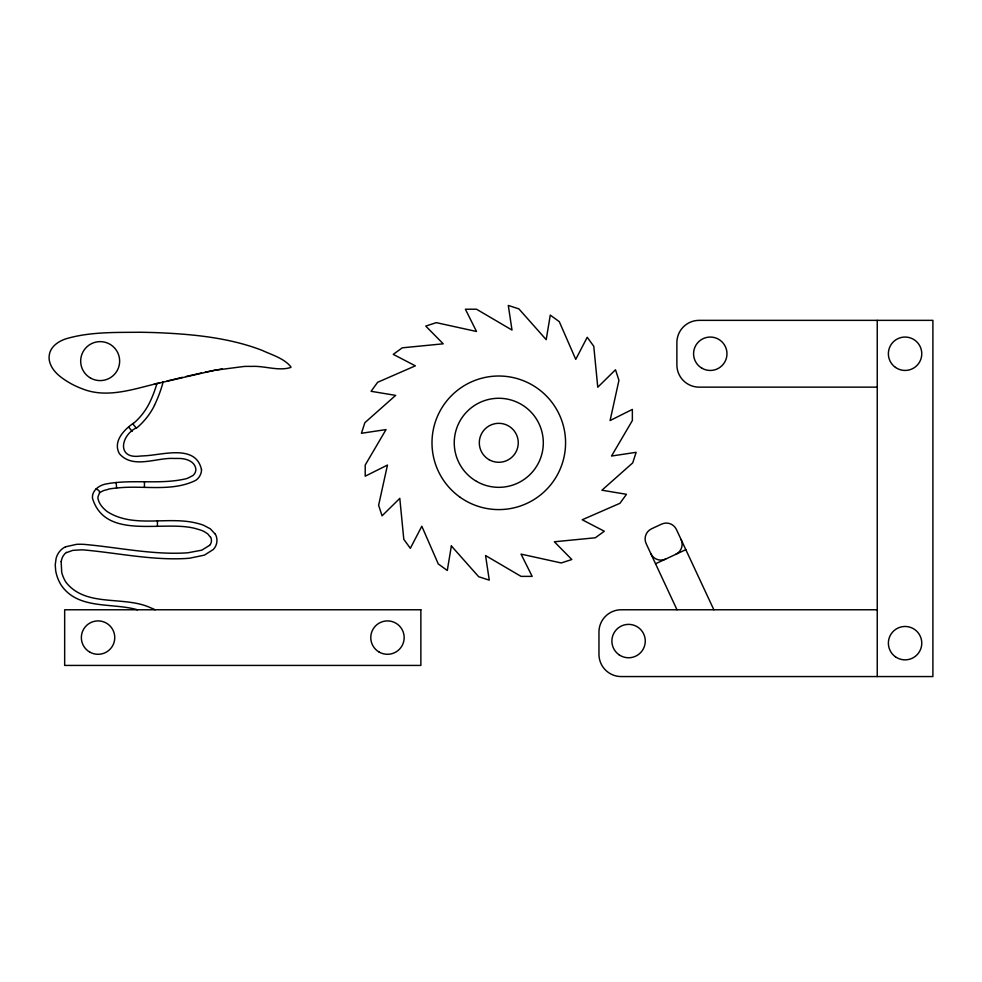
<?xml version="1.0" encoding="UTF-8"?>
<svg xmlns="http://www.w3.org/2000/svg" width="982" height="982" viewBox="0 0 982 982"><rect width="100%" height="100%" fill="white"/><g stroke="black" fill="none" stroke-linecap="round" stroke-linejoin="round"><path stroke-width="1.47" d="M61.13 561.446L61.706 572.31A34.395 34.395 0 0 0 65.892 582.154C85.974 607.944 124.235 595.178 151.167 608.03A49.677 49.677 0 0 1 155.168 609.761M154.444 405.259L155.058 404.032A133.896 133.896 0 0 0 163.159 381.961M209.522 545.378L201.789 550.165L188.102 552.743A116.588 116.588 0 0 1 184.665 552.989C150.909 554.683 117.668 547.318 84.194 544.384A72.963 72.963 0 0 0 76.571 544.335L65.585 546.802M133.27 423.328C123.818 429.87 112.697 441.605 119.374 453.647C133.012 469.629 156.948 457.17 174.44 458.484A69.992 69.992 0 0 1 178.442 458.459C185.561 458.299 195.246 461.159 195.872 469.506A7.77 7.77 0 0 1 192.595 475.742L187.464 478.295A35.254 35.254 0 0 1 185.721 478.835C159.808 484.801 132.852 479.069 106.793 483.831C99.673 484.912 91.792 490.104 92.468 498.193C105.725 542.064 165.933 518.729 197.738 529.224A39.562 39.562 0 0 1 202.022 530.599A26.809 26.809 0 0 1 204.096 531.52L207.718 533.852L210.553 537.35M201.433 469.408C195.725 443.827 162.214 455.12 144.268 455.82A92.75 92.75 0 0 1 140.254 456.053C116.465 459.416 120.565 435.186 136.829 427.612M66.604 552.571L72.901 550.35L81.432 549.846A85.716 85.716 0 0 1 83.912 549.945C117.57 552.952 151.032 560.28 184.997 558.549A118.454 118.454 0 0 0 189.735 558.181L204.44 555.125L213.364 549.441A13.048 13.048 0 0 0 215.168 533.803M655.559 563.778L685.817 549.662M154.26 384.22L214.15 370.349L244.113 366.458A121.964 121.964 0 0 1 251.576 366.409C264.514 365.635 278.618 371.454 290.881 367.415L290.905 366.826C283.823 358.16 271.891 354.932 262.022 350.328A198.033 198.033 0 0 0 251.073 346.462C221.588 337.096 190.52 334.162 159.747 332.775A669.086 669.086 0 0 0 140.033 332.26C115.667 332.493 90.675 331.744 67.022 338.495C58.711 340.901 49.701 346.781 49.161 356.27A16.841 16.841 0 0 0 49.321 360.48C51.641 371.797 62.308 378.757 71.686 384.048A84.305 84.305 0 0 0 81.678 388.565C107.173 399.134 134.485 388.651 159.71 382.87M162.46 382.182L163.257 381.986M167.001 381.065L182.406 377.333M186.285 376.413L201.543 372.964M205.213 372.166L222.141 368.901M108.008 489.22A69.759 69.759 0 0 1 116.612 488.054C142.881 484.912 171.543 492.436 195.934 480.247A13.343 13.343 0 0 0 201.568 469.408M877.245 387.141L699.147 387.141A22.267 22.267 0 0 1 676.88 364.887L676.88 342.62A22.267 22.267 0 0 1 699.147 320.353L932.9 320.353L932.9 676.561L621.225 676.561A22.267 22.267 0 0 1 598.959 654.294L598.959 632.027A22.267 22.267 0 0 1 621.225 609.773L877.245 609.773M137.419 609.773C112.144 602.408 77.995 610.067 61.166 585.1A39.575 39.575 0 0 1 55.679 570.689L55.238 564.785L56.121 558.365A20.561 20.561 0 0 1 57.361 554.99A17.234 17.234 0 0 1 65.573 546.765M95.978 488.95C103.748 491.933 96.138 494.953 98.298 499.777C99.599 504.625 103.257 508.467 107.087 511.512C134.362 529.175 169.358 515.071 199.162 523.848A46.314 46.314 0 0 1 203.397 525.174L210.381 528.856L214.997 533.901M132.742 423.758L136.277 428.066M128.654 427.047L132.165 431.368M713.853 609.773L676.414 529.482A11.133 11.133 0 0 0 661.623 524.106L651.532 528.807A11.133 11.133 0 0 0 646.144 543.598L677.003 609.773M116.121 482.481L116.612 488.017M877.245 320.353L877.245 676.561M157.427 520.718L157.427 526.278M144.44 481.757L144.44 487.33M665.649 559.077A11.133 11.133 0 0 1 650.845 553.688M681.115 539.572A11.133 11.133 0 0 1 675.726 554.364M156.924 383.52A121.007 121.007 0 0 1 149.559 402.78A64.763 64.763 0 0 1 133.392 423.475M154.542 405.308A70.385 70.385 0 0 1 136.952 427.747M99.759 492.682A17.013 17.013 0 0 1 107.48 489.662M210.676 537.277A7.328 7.328 0 0 1 209.596 545.452M61.277 561.458A13.147 13.147 0 0 1 66.432 552.35M451.364 545.943L447.289 570.493L438.279 563.95L421.818 526.242L410.341 548.324L403.798 539.327L399.797 498.365L382.059 515.832L378.622 505.251L387.473 465.063L365.206 476.196L365.206 465.063L386.036 429.576L361.425 433.283L364.862 422.702L395.648 395.378L371.086 391.302L377.628 382.293L415.349 365.832L393.254 354.367L402.264 347.824L443.213 343.81L425.746 326.085L436.327 322.648L476.515 331.486L465.394 309.22L476.515 309.22L512.003 330.062L508.295 305.439L518.889 308.888L546.201 339.662L550.276 315.112L559.286 321.654L575.747 359.363L587.224 337.268L593.766 346.278L597.768 387.227L615.505 369.76L618.942 380.353L610.092 420.542L632.359 409.408L632.359 420.542L611.528 456.029L636.14 452.321L632.703 462.903L601.917 490.214L626.479 494.302L619.937 503.3L582.216 519.773L604.311 531.237L595.301 537.78L554.351 541.782L571.819 559.519L561.238 562.956L521.049 554.118L532.17 576.373L521.049 576.373L485.562 555.542L489.269 580.153L478.676 576.716L451.364 545.943M420.861 609.773L64.665 609.773L64.665 665.428L420.861 665.428L420.861 609.773M489.048 459.674A19.48 19.48 0 0 0 518.263 442.796A19.48 19.48 0 0 0 489.048 425.93A19.48 19.48 0 0 0 489.048 459.674M460.325 497.408A66.788 66.788 0 0 0 565.301 448.799A66.788 66.788 0 0 0 470.722 382.194A66.788 66.788 0 0 0 460.325 497.408M476.515 481.364A44.521 44.521 0 0 0 543.304 442.796A44.521 44.521 0 0 0 476.515 404.24A44.521 44.521 0 0 0 476.515 481.364M701.921 368.213A16.694 16.694 0 0 0 726.975 353.753A16.694 16.694 0 0 0 701.921 339.293A16.694 16.694 0 0 0 701.921 368.213M618.967 654.712A16.694 16.694 0 0 0 645.211 642.559A16.694 16.694 0 0 0 621.569 625.915A16.694 16.694 0 0 0 618.967 654.712M895.461 367.403A16.694 16.694 0 0 0 921.705 355.251A16.694 16.694 0 0 0 898.051 338.594A16.694 16.694 0 0 0 895.461 367.403M895.461 656.811A16.694 16.694 0 0 0 921.705 644.658A16.694 16.694 0 0 0 898.051 628.014A16.694 16.694 0 0 0 895.461 656.811M379.126 652.06A16.694 16.694 0 0 0 404.167 637.6A16.694 16.694 0 0 0 379.126 623.14A16.694 16.694 0 0 0 379.126 652.06M89.706 652.06A16.694 16.694 0 0 0 114.759 637.6A16.694 16.694 0 0 0 89.706 623.14A16.694 16.694 0 0 0 89.706 652.06M90.418 377.984A19.48 19.48 0 0 0 119.644 361.106A19.48 19.48 0 0 0 90.418 344.24A19.48 19.48 0 0 0 90.418 377.984"/></g></svg>
